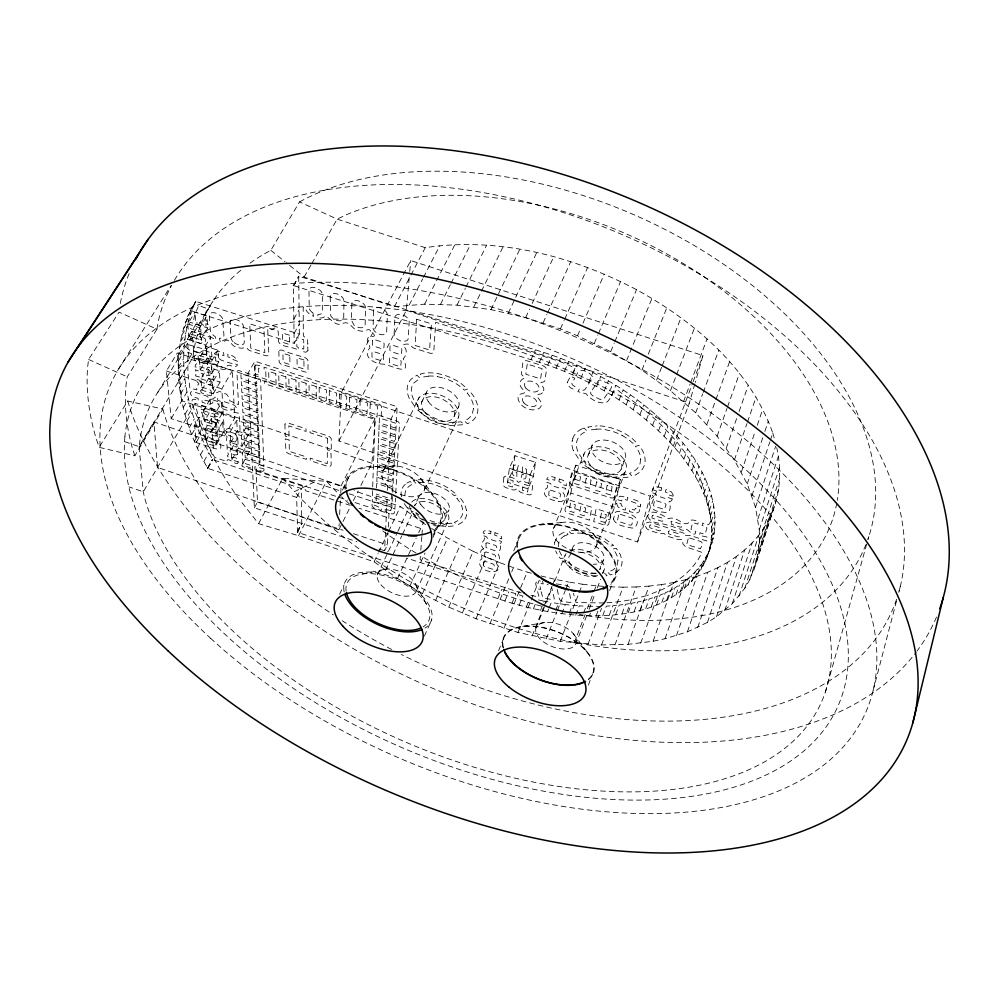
<?xml version="1.0" encoding="UTF-8"?>
<svg xmlns="http://www.w3.org/2000/svg" width="999" height="999" viewBox="0 0 999 999"><rect width="100%" height="100%" fill="white"/><g stroke="black" fill="none" stroke-linecap="round" stroke-linejoin="round"><path stroke-width="0.75" stroke-dasharray="5 3.75" d="M569.892 482.242L569.892 482.579A4.458 2.697 22.1 0 0 572.739 485.651L610.826 497.877A4.483 2.71 21.2 0 0 614.485 496.878L614.61 496.578M330.182 296.815L330.756 315.746A7.393 4.583 29.2 0 0 338.399 320.754A7.393 4.583 29.2 0 0 343.718 317.607L343.968 301.049A7.468 4.67 29.5 0 0 337.088 293.893A7.468 4.67 29.5 0 0 330.182 296.815M299.338 334.128L298.726 276.211L535.414 349.875C589.547 365.834 640.883 394.867 678.383 437.525C703.808 466.733 724.387 508.191 710.539 547.19C682.729 634.065 565.896 622.389 497.852 598.638L297.59 532.355L296.666 497.39L207.804 468.394C179.345 419.268 164.335 352.435 195.829 301.423L299.338 334.128L294.181 343.356L189.935 310.527M297.227 532.005L301.748 523.226L301.298 488.511L212.737 459.677C185.702 412.799 172.465 352.547 195.617 301.423M610.539 515.771L610.277 514.622A4.421 2.635 21.2 0 0 607.779 512.437L596.128 508.753L593.706 521.603L605.094 525.249A4.383 2.597 21.2 0 0 608.666 524.325L616.445 487.649A4.508 2.735 21.3 0 0 613.623 484.54L575.162 472.24A4.483 2.722 22.2 0 0 571.54 473.276L564.959 510.214A4.371 2.585 22.1 0 0 567.757 513.186L589.485 520.142L591.87 507.28L570.092 500.299A4.408 2.622 22.1 0 0 567.095 500.711L566.445 501.573M372.54 490.659L372.252 501.723L375.949 502.922L375.986 501.985L391.084 506.918L391.034 507.854L394.88 509.028L395.479 498.126M372.677 486.888L375.087 419.48L264.797 383.778L264.56 380.956L266.096 381.443L265.709 370.404L264.161 369.905L264.061 367.17L378.459 403.671A4.446 2.647 27 0 1 381.531 406.83L381.243 415.134L382.217 416.133M376.561 487.912L376.748 483.491L392.045 488.474L391.895 491.408M707.155 557.055C720.978 518.044 700.112 476.673 674.65 447.564C636.875 404.832 585.327 375.761 531.006 359.69L293.381 285.539L294.181 343.356M694.854 383.866L689.31 403.234L637.537 542.007L338.948 441.009L341.283 392.657L410.726 260.577L702.946 355.557L695.279 382.38M394.13 333.791L394.917 317.657A7.655 4.858 27.9 0 1 399.65 314.285A7.655 4.858 27.9 0 1 407.417 317.969L408.291 319.143A7.605 4.82 27.9 0 1 409.178 322.115L408.254 338.224A7.555 4.745 27.6 0 1 406.643 340.796L402.834 341.421A7.555 4.745 27.6 0 1 394.168 333.816M385.514 532.192L384.603 550.811L387.412 544.892L388.012 533.004M385.589 530.644L387.25 496.515M387.562 490.309L391.046 418.956L397.165 406.68L254.87 361.276L248.064 373.189L254.37 507.817L356.805 541.633M340.746 493.369L341.134 485.776L153.908 421.915L157.555 467.42L338.873 529.782L339.185 523.713M339.648 514.61L340.434 499.438M388.311 527.06L388.998 513.698L391.845 507.742L392.582 493.743M391.72 494.68L391.496 499.05L376.311 494.093M392.669 492.195L397.165 406.68M395.754 493.156L399.5 423.851A4.396 2.61 26.5 0 0 397.552 421.366L238.811 370.542A4.396 2.522 29.8 0 0 236.913 371.765L238.499 404.607L229.733 400.761L228.921 397.29L226.511 394.193L219.942 391.62A6.893 3.884 29.7 0 0 217.17 392.744L215.322 392.782L212.675 387.712A6.469 3.646 30.1 0 0 214.573 385.989L214.435 384.79L210.664 383.579L210.577 384.428A2.123 1.199 30.1 0 1 208.866 384.677M124.663 441.683L139.41 446.753L139.66 442.619A366.933 202.822 23.4 0 1 653.408 415.509A366.933 202.822 23.4 0 1 687.412 787.437A366.933 202.822 23.4 0 1 144.743 498.214L143.244 491.82L139.086 446.64L153.908 421.915M360.901 485.464L371.928 463.299L375.187 418.406L193.057 357.217L193.456 352.972A352.622 210.777 23.4 0 1 243.269 268.207M420.342 556.256L420.117 559.278L421.004 560.152L521.228 592.907M420.804 550.199L421.84 536.575M421.953 535.064L422.415 529.008L358.953 508.216M371.928 463.299L195.117 403.371L200.262 424.413A352.622 210.777 23.4 0 0 227.51 482.13L236.913 496.228L258.579 523.676L298.576 535.726L374.113 561.813L397.502 578.471L422.502 593.631L448.776 607.105L476.024 618.743L517.981 632.454L560.214 641.321L601.548 644.954L627.996 644.343L653.096 641.246L665.034 638.748L687.412 631.843L707.467 622.414L716.495 616.77L732.317 603.658L744.842 588.211L749.762 579.67L756.68 561.076L759.49 540.671L759.277 529.895L755.519 507.38L747.215 483.953L734.365 460.052L717.107 436.188L695.679 412.887L670.454 390.684L641.932 370.105L610.714 351.648L577.509 335.776L560.402 328.921L525.674 317.595L490.946 309.615L457.005 305.132L424.612 304.171L394.43 306.693L304.121 277.035L286.276 262.737M338.948 441.009L406.368 310.327L409.627 273.014M409.765 271.453L410.726 260.577M753.721 570.616L773.588 508.916C780.706 489.36 781.318 467.832 776.722 447.627M473.613 408.416L472.015 414.435A33.204 20.342 25.9 0 1 465.796 420.204L464.46 420.766L467.182 423.638L468.144 423.376A37.662 23.064 25.9 0 0 475.299 417.669L476.398 415.796A37.662 23.064 25.9 0 0 472.452 394.543L470.367 392.058L467.195 393.131L468.294 394.455A33.079 20.267 25.9 0 1 471.291 399.175A33.204 20.342 25.9 0 1 473.613 408.404M134.828 455.806L132.255 447.714A404.096 232.542 23.4 0 1 126.111 384.403L127.273 376.848L156.955 329.183L119.068 312.15L88.574 359.465L87.537 367.932A448.351 258.891 23.4 0 0 96.104 438.386L99.138 447.34L134.828 455.806L162.825 409.066L127.697 400.999L99.138 447.34M543.444 390.746C545.866 387.587 537.437 382.292 542.332 382.205A4.72 3.022 23.9 0 0 544.842 380.881L546.553 369.405A4.745 3.059 24 0 0 543.481 365.971L526.673 360.714A4.745 3.047 24.4 0 0 522.939 362.013L521.391 373.526A4.708 3.009 24.3 0 0 523.326 376.248L524.887 377.909L522.265 379.258A12.5 7.93 24 0 0 520.004 383.816C519.742 389.872 530.644 392.232 520.267 394.118A12.375 7.78 23.9 0 0 518.044 398.589C519.692 407.142 531.156 412.487 538.936 408.566A12.263 7.705 23.9 0 0 541.233 405.482C542.981 399.563 531.106 395.067 541.108 393.906A12.375 7.855 24 0 0 543.444 390.746M514.91 455.694L512.999 469.73L507.542 482.242L528.046 488.848L533.404 476.286L535.526 462.287L514.91 455.694L509.403 468.256L507.117 485.364L512.325 487.037L513.186 480.794L507.954 479.108M535.526 462.287L530.119 474.9L527.584 491.958L522.352 490.272L523.264 484.028L528.508 485.714M567.295 382.367L570.554 376.236L574.8 378.284L571.815 383.279L572.352 384.89L575.224 386.875L573.651 389.323L571.291 388.211A8.454 5.445 23 0 1 567.282 382.355M156.955 329.183L158.267 321.428A395.467 237.075 23.4 0 1 171.578 285.389M570.866 493.094L575.899 465.184L620.541 479.433L614.61 507.155L609.665 519.917L565.696 505.744L570.866 493.094L614.61 507.155M214.86 416.283L213.774 417.095L206.293 414.76A2.073 1.149 29.6 0 1 204.32 412.862L200.474 411.351C206.131 416.346 197.715 418.768 202.647 424.825C203.059 426.123 200.787 427.634 200.05 425.861C201.061 421.366 182.667 391.783 198.326 400.974L198.114 398.401L194.355 397.19A4.171 2.323 30.1 0 1 190.347 393.331A4.171 2.323 30.1 0 1 193.918 391.92L205.332 395.604A4.171 2.335 29.9 0 1 208.267 397.427L208.666 397.939C212.425 403.384 218.456 390.584 217.645 400.224L221.94 401.873A4.183 2.348 29.5 0 1 224.787 401.873L232.43 404.345M216.209 435.339L215.147 436.126L207.755 433.816A2.035 1.111 29.3 0 1 205.806 431.955L206.019 427.959L214.023 430.207A2.048 1.124 29.3 0 1 215.971 432.067L216.82 445.979A2.023 1.099 29.1 0 1 215.172 446.191L207.829 443.693A2.023 1.099 29.2 0 1 206.593 442.182L206.343 438.961A2.023 1.099 29.2 0 1 207.392 438.174L214.76 440.484A2.035 1.111 29.1 0 1 216.521 441.808L216.696 442.332M572.352 440.921L572.902 438.748M554.57 542.644L556.893 537.375A35.415 20.43 21.4 0 1 563.911 532.38M873.101 690.559L896.715 600.199M899.075 591.158L900.249 586.65M637.537 542.007L650.237 496.178L692.632 383.104M825.349 692.12L867.544 541.083M867.969 539.585L868.805 536.6M759.49 540.671L779.632 478.434M744.842 588.211L764.66 526.935L773.588 508.916M758.616 551.086L778.646 489.011M749.762 579.67L769.592 518.181M756.68 561.076L776.623 499.175M759.277 529.895L779.557 467.507M739.023 596.216L758.828 535.164L764.66 526.935M757.966 518.781L778.408 456.256M732.317 603.658L752.16 542.844L758.828 535.164M724.799 610.514L744.68 549.937L752.16 542.844M716.495 616.77L736.45 556.443L744.68 549.937M755.519 507.38L775.674 446.216M751.935 495.754L769.879 441.795M770.366 440.334L772.789 433.042C749.949 368.731 694.829 321.69 636.5 289.673C572.327 255.794 497.827 236.701 425.237 247.677L337.138 219.143L299.55 201.885L270.829 250.337A352.622 210.777 23.4 0 0 247.839 264.685M707.467 622.414L727.497 562.35L736.45 556.443M747.215 483.953L762.924 437.237M764.884 431.393L768.318 421.166M697.752 627.447L717.894 567.632L727.497 562.35M687.412 631.843L707.667 572.302L717.894 567.632M741.345 472.028L755.281 431.118M757.267 425.274L762.736 409.203M676.485 635.614L696.877 576.323L707.667 572.302M697.989 574.175C699.962 564.148 707.479 556.793 710.539 547.19M711.388 537.637L714.797 527.697M700.724 570.129L704.095 560.314M710.813 542.682L714.21 532.767M703.171 565.933L706.543 556.093M709.914 547.614L713.311 537.712M705.319 561.575L708.691 551.71M708.691 552.41L712.075 542.519M711.113 521.828L714.56 511.863M691.695 581.755L695.067 571.99L701.36 564.373M734.365 460.052L746.977 423.514M747.489 422.053L756.056 397.202M711.538 527.197L714.972 517.245M694.979 578.046L698.351 568.269M711.625 532.467L715.047 522.527M684.34 588.623L687.712 578.896L695.067 571.99M710.339 516.371L713.81 506.381M688.149 585.277L691.52 575.536M707.779 505.207L711.276 495.217M680.282 591.783L683.666 582.08L687.712 578.896M709.228 510.826L712.712 500.836M665.034 638.748L685.576 579.72L696.877 576.323M671.465 597.539L674.862 587.874L683.666 582.08M705.981 499.537L709.502 489.535M726.285 448.089L737.037 417.395M739.085 411.551L748.301 385.239M675.986 594.755L679.382 585.077M703.845 493.818L707.379 483.803M666.72 600.137L670.129 590.496L674.862 587.874M653.096 641.246L673.813 582.479L685.576 579.72M701.36 488.049L704.919 478.034M661.775 602.534L665.184 592.907L670.129 590.496M640.734 643.106L661.625 584.602L673.813 582.479M698.538 482.267L702.11 472.24M656.618 604.732L660.039 595.129L665.184 592.907M717.107 436.188L726.997 408.429M727.522 406.968L739.485 373.364M695.379 476.461L698.975 466.421M651.273 606.73L654.695 597.152L660.039 595.129M645.741 608.541L649.175 598.988L654.695 597.152M706.905 424.438L715.359 401.074M715.883 399.612L729.645 361.638M640.034 610.139L643.481 600.611L649.175 598.988M627.996 644.343L649.075 586.088L661.625 584.602M691.882 470.641L695.504 460.614M634.165 611.55L637.637 602.035L643.481 600.611M688.049 464.835L691.708 454.795M683.903 459.041L687.574 449.013M628.159 612.749L631.63 603.259L637.637 602.035M614.909 644.967L636.201 586.95L649.075 586.088M679.432 453.284L683.129 443.244M695.679 412.887L702.672 393.918M703.221 392.47L718.818 350.149M621.99 613.761L625.486 604.283L631.63 603.259M674.65 447.564L678.383 437.525M601.548 644.954L623.051 587.175L636.201 586.95M588.411 685.052L592.544 673.913M615.696 614.56L619.205 605.107L625.486 604.283M609.29 615.159L612.812 605.731L619.205 605.107M602.759 615.559L606.293 606.156L612.812 605.731M683.516 401.61L690.084 384.128M690.634 382.667L707.055 338.961M669.555 441.895L673.326 431.868M693.169 381.655L702.946 355.557M587.949 644.343L601.523 608.379M609.615 590.621L614.522 577.597M596.128 615.771L598.151 610.401M664.173 436.301L667.969 426.273M658.503 430.781L662.325 420.754M589.398 615.771L590.421 613.099M670.454 390.684L676.036 376.136M676.585 374.675L694.43 328.134M574.163 643.119L585.139 614.46M587.337 608.728L593.369 592.969M593.918 591.533L596.116 585.801L603.646 586.351M575.986 643.718A21.479 11.576 21.6 0 0 550.049 622.414A21.479 11.576 21.6 0 0 542.182 640.859A21.479 11.576 21.6 0 0 575.986 643.718L586.925 615.097M589.11 609.378L595.129 593.631M597.315 587.912L600.599 579.333M602.784 573.601L603.883 570.741M652.559 425.349L656.418 415.334M603.421 560.164L599.762 569.705A16.696 9.553 21.4 0 0 594.505 557.704A16.696 9.553 21.4 0 0 576.785 552.285M583.616 612.911L586.176 606.231L599.675 606.381M575.699 615.197L579.308 605.856L586.176 606.231M596.453 545.916A23.164 13.462 21.8 0 0 568.656 522.14A23.164 13.462 21.8 0 0 559.815 543.731A23.164 13.462 21.8 0 0 596.453 545.916L625.849 470.392A22.453 13.836 21.6 0 0 599.113 446.765A22.453 13.836 21.6 0 0 590.059 468.968A22.453 13.836 21.6 0 0 625.849 470.392M560.214 641.321L582.417 584.215L596.116 585.801M646.353 420.017L650.237 410.015M621.091 469.33A17.957 11.076 21.6 0 0 600.899 449.937A17.957 11.076 21.6 0 0 592.057 467.02A17.957 11.076 21.6 0 0 621.091 469.33L624.949 459.49A17.882 11.101 21.6 0 0 604.857 440.109A17.882 11.101 21.6 0 0 596.003 457.255A17.882 11.101 21.6 0 0 624.949 459.49M656.568 380.157L661.675 367.083M662.25 365.634L680.981 317.719M620.541 479.433L615.521 492.295L570.654 477.934L575.899 465.184M569.268 613.286L572.377 605.294L579.308 605.856M561.75 613.836L565.397 604.545L572.377 605.294M639.884 414.81L643.806 404.807M546.178 638.923L556.843 611.9M557.405 610.476L565.272 590.559M565.834 589.135L568.643 582.03L582.417 584.215M633.179 409.715L637.137 399.725M555.756 610.227L558.366 603.596L565.397 604.545M570.254 553.683L572.964 546.915M547.627 611.725L548.676 609.078M549.2 607.754L551.311 602.459L558.366 603.596M532.092 635.976L543.444 607.617M544.018 606.206L551.972 586.351M552.534 584.939L554.807 579.27L568.643 582.03M536.076 627.809L545.354 604.62M545.941 603.171L552.31 587.237M554.632 581.443L565.072 555.357M626.248 404.77L630.244 394.78M641.932 370.105L645.978 359.965M648.289 354.17L666.795 307.804M540.509 610.389L544.218 601.148L551.311 602.459M533.391 608.878L535.526 603.596M619.105 399.962L623.126 389.985M517.981 632.454L539.248 580.182M611.763 395.317L615.821 385.352M526.261 607.18L529.47 599.275M588.199 455.02L592.182 445.229M626.61 360.577L651.947 298.439M519.13 605.294L522.902 596.103L407.08 558.229M553.384 528.858L584.065 453.946M604.233 390.846L608.329 380.894M498.563 650.749L503.633 638.423M512.012 603.246L515.809 594.055M503.908 628.408L527.172 572.065L531.318 573.226M610.714 351.648L614.223 343.194M614.81 341.783L636.5 289.673M596.54 386.551L600.674 376.611M504.907 601.023L508.728 591.858M497.852 598.638L501.698 589.472M588.686 382.442L592.857 372.515M489.91 623.826L509.34 577.472M511.7 571.865L513.461 567.644L527.172 572.065M513.723 550.911L518.518 539.535M580.706 378.534L584.914 368.619M476.024 618.743L499.875 562.712L506.668 565.172M594.318 343.356L597.889 334.94M598.488 333.529L620.566 281.581M572.614 374.825L576.86 364.935M462.3 613.161L486.451 557.267L499.875 562.712M577.509 335.776L580.544 328.771M582.979 323.177L604.233 274.176M564.41 371.341L568.693 361.463M556.131 368.082L560.451 358.216M448.776 607.105L473.226 551.336L447.564 538.074L431.593 528.471M547.789 365.047L552.135 355.194M424.413 636.113L431.568 619.954M560.402 328.921L564.11 320.554M564.722 319.156L587.587 267.532M539.41 362.25L543.793 352.41M435.502 600.586L460.252 544.93M531.006 359.69L535.414 349.875M543.094 322.852L546.952 314.31M547.589 312.887L570.729 261.688M422.502 593.631L447.564 538.074M416.571 590.559L448.638 519.917M444.78 519.118L448.988 509.89M409.815 586.251L425.05 552.971M433.291 534.94L435.202 530.781M433.004 537.387L440.659 520.629M525.674 317.595L529.595 309.091M532.205 303.421L553.758 256.643M397.502 578.471L416.133 538.311M418.706 532.767L423.201 523.076L400.449 506.53L354.033 490.696M385.577 570.317L401.848 535.739M402.497 534.353L411.6 514.985M424.413 489.872L458.666 416.97M508.266 313.174L536.763 252.46M454.22 416.196L458.703 406.693M418.868 496.79L414.548 505.969A16.496 9.341 24.8 0 1 431.605 503.171A16.496 9.341 24.8 0 1 445.154 517.432A16.496 9.341 24.8 0 1 430.369 522.639M377.272 574.9L397.165 532.817M397.827 531.418L410.427 504.757M374.113 561.813L378.059 553.521M378.721 552.135L387.937 532.792M388.599 531.406L400.449 506.53M490.946 309.615L519.855 249.138M339.573 594.28L344.068 585.002M473.826 306.93L503.121 246.703M421.715 402.048L426.323 392.607M383.541 470.005L419.093 397.59M457.005 305.132L465.284 288.386M465.971 286.988L486.65 245.142M338.873 529.782L342.32 522.864M343.007 521.478L349.887 507.629M353.334 500.699L358.154 491.008M440.571 304.208L450.337 284.765M451.024 283.366L470.554 244.468M341.134 485.776L375.187 418.406M342.457 490.097L349.4 476.336M424.612 304.171L454.895 244.68M297.34 532.205L301.748 523.226M297.59 532.355L301.848 523.426M298.576 535.726L326.473 481.293L346.778 488.211M409.203 305.007L422.714 278.821M423.414 277.447L439.772 245.754M394.43 306.693L410.202 276.498M410.914 275.125L425.237 247.677M296.666 497.39L301.298 488.511M258.579 523.676L282.68 478.321L326.473 481.293L334.215 489.448A304.995 190.322 23.4 0 0 340.547 495.691M254.37 507.817L257.467 502.047L256.056 470.179L259.203 464.398L254.87 361.276M242.869 463.436L249.275 451.823L248.776 441.508L237.712 437.899L231.206 449.525L231.83 459.827L242.869 463.436L242.32 453.146L248.776 441.508M241.958 446.216L248.439 434.54L247.927 423.976L236.726 420.342L230.132 432.018L230.781 442.569L241.958 446.216L241.396 435.676L247.927 423.976M231.83 459.827L238.286 448.239L237.712 437.899M294.031 333.529L299.213 324.275M230.781 442.569L237.312 430.931L236.726 420.342M207.455 468.131L212.375 459.415M207.605 468.281L212.537 459.565M207.804 468.394L212.737 459.677M293.793 319.106L299.026 309.84M216.558 423.114L217.782 440.459L213.411 448.151L212.138 430.844L216.558 423.114L199.126 417.445L194.655 425.149L196.129 442.507L215.722 448.813C227.485 450.661 214.723 438.923 220.005 436.825C217.982 431.019 220.642 424.5 216.783 419.88A6.319 3.509 29.5 0 0 218.656 418.256L218.519 417.107L214.835 415.909M223.389 432.355L216.82 443.943L205.732 440.334L204.907 429.82L211.576 418.231L222.69 421.84L223.389 432.355L212.35 428.771L211.576 418.231M224.538 436.026L234.74 417.994L232.38 370.604L177.335 352.972L166.396 370.991L171.191 418.656L224.538 436.026L221.828 388.836L232.38 370.604M222.69 421.84L216.071 433.454L204.907 429.82M203.846 461.463L208.803 452.747M222.14 413.461L215.484 425.112L204.258 421.466L203.409 410.676L210.177 399.038L221.441 402.672L222.14 413.461L210.964 409.852L204.258 421.466M200.462 454.782L205.457 446.053M304.121 277.035L311.026 264.922M311.8 263.574L337.138 219.143L347.015 214.473A304.995 190.322 23.4 0 1 676.073 259.191A304.995 190.322 23.4 0 1 837.274 500.287M197.303 448.064L202.322 439.323M293.256 285.726L298.726 276.211M293.681 285.539L299.026 276.224M205.732 440.334L212.35 428.771M196.129 442.507L200.549 434.84L199.126 417.445M215.359 423.451A2.06 1.136 29.4 0 0 213.399 421.566L205.357 419.318L205.132 423.364A2.048 1.124 29.5 0 0 207.093 425.237L215.497 427.197L214.723 414.348L221.441 402.672M194.368 441.333L199.413 432.592M213.262 393.793L220.08 382.055L219.343 370.791L207.842 367.108L200.924 378.846L201.798 390.097L213.262 393.793L212.475 382.555L219.343 370.791M191.658 434.59L196.741 425.836M189.186 427.834L194.293 419.068M186.95 421.079L192.095 412.3M201.798 390.097L208.666 378.396L207.842 367.108M211.838 373.589L218.756 361.8L217.994 350.237L206.343 346.516L199.313 358.304L200.225 369.855L211.838 373.589L211.014 362.05L217.994 350.237M195.117 403.371L143.244 491.82L128.971 486.875M184.965 414.323L190.135 405.532M207.28 364.56L211.913 356.718L210.564 337.287L192.108 331.418L187.35 339.273L189.011 358.703L207.28 364.56L205.856 345.167L210.564 337.287M183.229 407.567L188.424 398.763M171.191 418.656L186.975 392.008M200.225 369.855L207.193 358.104L206.343 346.516M180.532 394.093L185.777 385.264M179.57 387.387L184.852 378.546M178.446 374.051L183.779 365.184M189.011 358.703L193.706 350.899L192.108 331.418M200.612 339.785L207.717 327.947L206.855 315.884L194.992 312.125L187.762 323.963L188.774 336.014L200.612 339.785L199.688 327.759L206.855 315.884M178.871 380.694L184.178 371.853M139.41 446.753L193.057 357.217M178.309 367.432L183.654 358.554M157.755 392.395L213.024 301.086M178.434 360.851L183.816 351.96M179.558 347.852L184.977 338.936M188.774 336.014L195.941 324.2L194.992 312.125M178.846 354.333L184.253 345.417M181.818 335.102L187.288 326.149M180.544 341.446L185.976 332.505M187.45 316.533L192.969 307.53M185.277 322.64L190.772 313.661M183.404 328.833L188.886 319.867M190.297 310.439L195.829 301.423M118.831 368.606L170.954 285.714M413.736 383.117L420.005 378.209L417.008 375.199L411.675 378.671A37.75 23.127 25.9 0 0 409.128 398.089L415.159 407.043L418.156 406.019L417.12 404.82A33.204 20.342 25.9 0 1 413.636 383.054M672.901 583.728L684.715 575.012L691.745 568.019L697.702 560.327L702.122 552.397L685.389 546.64L682.866 543.843L682.729 539.722L677.647 539.46L667.832 536.276L663.686 533.341L659.278 533.516L649.475 530.382L646.902 528.846L645.329 526.048L646.478 522.839L649.712 521.977L669.542 528.421A1.299 0.774 19.7 0 0 670.566 529.258L679.033 531.98A1.299 0.774 19.5 0 0 680.307 531.88L684.365 533.441L683.678 534.54L684.502 535.651L690.421 535.427L706.643 541.033L707.13 537.075L699.487 535.389L700.062 532.779L703.146 533.766A2.185 1.311 18.9 0 0 705.294 533.603L706.905 527.947A2.198 1.324 18.9 0 0 705.194 526.535L702.085 525.536L702.796 523.026C719.667 534.003 703.671 490.959 703.433 486.95C693.456 459.915 674.712 436.988 653.558 417.807C643.144 408.491 632.017 400 620.342 392.345C613.149 384.49 611.8 399.375 606.48 402.36C599.1 404.433 590.746 399.588 586.213 393.831L577.884 391.62L579.383 388.998L581.655 390.022A3.696 2.373 22.8 0 0 585.164 389.273L592.707 377.422C590.496 371.616 578.284 366.296 576.448 375.699L572.415 373.626L575.137 367.944L559.265 361.263L435.664 322.29L433.766 351.998A4.67 2.935 26.8 0 1 430.269 353.284L413.973 348.164A4.67 2.922 27.2 0 1 411.176 345.729C410.626 342.844 399.75 344.018 403.883 346.603C408.229 349.862 405.819 356.668 403.159 358.691C412.912 378.484 390.821 364.485 382.517 364.061C375.349 364.223 362.475 357.118 369.168 348.776C372.427 347.04 363.499 339.885 369.568 336.588C375.624 336.863 376.074 335.427 371.029 331.868C369.293 326.76 365.384 331.968 361.925 331.156A12.075 7.505 28.7 0 1 354.32 328.758C348.863 323.851 347.852 320.829 340.597 324.2C333.853 325.549 329.857 316.733 325.174 316.346A11.863 7.318 29.7 0 1 319.48 318.044L317.982 317.869L317.832 314.623L320.891 314.048A7.18 4.433 29.7 0 0 322.327 311.513L322.365 294.742A7.293 4.533 30 0 0 319.792 290.047L314.111 287.362A7.293 4.533 30 0 0 308.953 290.559L309.265 308.541A7.18 4.433 29.7 0 0 312.912 312.899M672.302 584.128L662.886 589.248L647.252 595.454M406.855 483.079L410.139 481.443L412.937 484.128L411.663 484.652A30.944 17.67 24.8 0 0 407.142 488.224A30.832 17.607 24.8 0 0 405.644 498.926M564.672 535.926L568.056 534.465L565.496 531.793L563.848 532.342M282.68 478.321L294.418 491.633L317.232 480.631M270.766 329.82L275.05 327.984M582.517 428.746L584.203 428.072L587.05 431.056L583.366 432.842A33.579 20.854 21.6 0 0 576.423 445.616A33.442 20.767 21.6 0 0 581.093 457.043L582.055 458.229L578.771 459.19L573.364 450.349M417.919 410.102L421.203 409.215A33.204 20.342 25.9 0 0 440.734 420.504M581.368 462.225L584.939 461.401A33.604 20.867 21.6 0 0 592.419 467.182A33.579 20.854 21.6 0 0 604.42 472.727A33.354 20.717 21.6 0 0 614.048 474.775L625.948 474.363L628.608 477.135L618.381 478.071M606.193 575.874L607.03 575.611L604.532 573.139M646.228 595.766L630.044 599.875A194.018 115.996 23.3 0 1 611.513 602.472L606.293 602.859M411.326 508.216L408.554 509.028L407.142 507.592M362.175 574.025L384.965 569.268M522.777 626.336L544.917 622.464M428.521 376.161L423.164 377.048L420.329 374.113L423.014 373.351A37.662 23.064 25.9 0 1 444.405 375.287A37.75 23.127 25.9 0 1 460.539 383.067L467.544 389.036L464.41 390.122L459.215 385.776A33.204 20.342 25.9 0 0 444.13 378.171M596.291 429.183L590.521 429.97L587.837 427.06L597.127 425.911M539.185 524.5L563.061 522.377M604.083 602.984L576.048 602.522L573.414 593.281M374.937 466.496L395.279 465.946M556.356 583.928L565.983 585.264L571.141 588.049M609.677 586.8L623.051 587.175M582.392 533.391L579.432 533.129A31.081 17.932 21.4 0 0 571.253 533.616L568.743 531.018L574.313 530.269L583.591 530.881A35.577 20.517 21.4 0 1 592.195 532.966L604.457 538.498L613.636 545.454L610.289 546.191A31.269 18.032 21.4 0 0 591.645 535.402M558.766 501.56C562.787 502.747 565.646 498.826 564.61 494.955C561.038 491.321 564.373 491.421 565.809 488.374L561.738 487.462A2.16 1.299 22.4 0 1 559.477 488.099L552.147 485.739L550.387 483.429L546.228 482.192C547.44 486.176 549.113 487.037 545.054 489.423C541.196 497.664 553.246 500.474 558.491 501.535M253.933 375.062L254.87 373.901L258.866 375.075L259.028 379.183L260.564 379.67L263.898 466.246L260.14 465.097L260.102 464.148L245.292 459.303L245.517 463.698L251.024 465.497L251.136 467.882C249.925 468.881 239.223 461.588 242.395 466.545L301.548 485.789L303.958 487.387L305.831 490.809L350.1 505.319M210.265 447.04L209.39 447.44L214.648 457.405L227.11 461.588C226.224 454.333 241.246 471.241 237.337 459.053C234.053 455.244 229.208 459.54 227.198 455.844C229.57 454.358 227.797 453.171 226.86 451.261C228.022 446.278 225.474 440.896 227.073 436.713C220.779 428.671 244.405 446.441 234.728 432.867L234.802 430.344L239.048 433.042L240.16 432.842L239.573 418.718L238.961 413.274L231.156 411.688L230.856 408.991L232.73 409.59A4.171 2.348 29.4 0 0 235.589 409.615A4.196 2.36 29.4 0 0 236.388 408.554A4.171 2.348 29.4 0 0 232.43 404.358M547.077 584.54L548.176 584.727M205.844 408.816C203.496 408.878 203.284 410.826 200.262 408.603L200.237 407.505A6.319 3.509 29.7 0 1 202.098 405.856L206.98 406.605L207.317 409.29M437.587 376.648L444.18 378.234M538.536 599.937L544.218 601.148M530.931 595.429L539.023 596.94L537.524 591.358L541.296 591.908L542.32 596.053A3.184 1.761 22 0 0 544.842 598.264L551.76 599.525A3.184 1.761 21.9 0 0 554.283 598.651L551.673 587.212M540.971 575.936L554.807 579.27M210.976 407.992L216.046 410.339L218.481 414.435L214.623 412.924A2.073 1.149 29.6 0 0 212.637 411.014M195.941 324.2L207.717 327.947M187.762 323.963L199.688 327.759M187.35 339.273L205.856 345.167M201.748 348.514L187.862 344.53A4.333 2.473 30.9 0 0 186.376 346.74L186.751 347.602A4.333 2.473 30.9 0 0 190.447 350.362L202.173 354.108A4.321 2.485 30.7 0 0 205.082 354.083L209.578 355.144C209.103 360.352 219.193 363.836 214.648 356.855L219.33 358.666A4.321 2.498 30.3 0 0 222.352 360.564L230.207 363.087A4.333 2.498 30.2 0 0 233.154 363.062L237.575 364.747C235.352 370.03 226.049 361.376 227.16 367.545C225.2 371.191 219.842 368.981 217.407 366.995C213.549 358.866 208.953 369.33 213.736 372.764L209.802 371.603L209.59 370.641A2.135 1.211 30.3 0 0 207.73 369.23L200.749 366.983A2.135 1.211 30.4 0 0 198.926 367.732L195.155 366.908L195.342 364.897L197.24 363.299L194.53 359.69L193.856 354.533L187.837 352.347L187.899 372.902L189.922 388.099L196.803 389.847L196.653 385.964L198.876 384.028L198.576 383.241A6.494 3.659 30.2 0 1 196.191 380.132L196.004 378.958L199.925 380.494A2.11 1.186 30.2 0 0 201.948 382.455M193.706 350.899L211.913 356.718M207.193 358.104L218.756 361.8M199.313 358.304L211.014 362.05M509.403 468.256L530.119 474.9M512.999 469.73L533.404 476.286M208.666 378.396L220.08 382.055M200.924 378.846L212.475 382.555M166.396 370.991L221.828 388.836M234.74 417.994L181.756 400.824L177.335 352.972M591.708 535.489L591.508 535.414A31.106 17.945 21.4 0 0 582.342 533.454M203.409 410.676L214.723 414.348M237.312 430.931L248.439 434.54M230.132 432.018L241.396 435.676M194.655 425.149L212.138 430.844M200.549 434.84L217.782 440.459M238.286 448.239L249.275 451.823M231.206 449.525L242.32 453.146M406.368 310.327L689.31 403.234M259.203 464.398L340.259 490.884M349.113 493.768L391.845 507.742M256.056 470.179L347.64 500.162M355.02 502.572L388.998 513.698M257.467 502.047L343.107 530.282M353.446 533.691L387.412 544.892M378.983 548.963L387.862 551.885M341.283 392.657L650.237 496.178M508.029 565.671L513.461 567.644M88.574 359.465L127.273 376.848M473.226 551.336L486.451 557.267M598.314 473.376L589.098 468.431M312.887 312.899L313.586 316.408L310.302 314.61A11.838 7.293 29.7 0 1 306.293 310.477L304.795 307.455L303.209 307.093L303.334 335.926L307.342 339.398L307.892 344.131L303.733 342.919L303.708 339.735L296.74 337.525L296.878 346.853L298.264 347.29L298.314 350.125C293.082 347.04 287.625 347.502 281.83 344.955A4.558 2.722 29.7 0 1 278.596 341.683L278.159 330.944L267.657 327.647L268.856 354.52A4.495 2.647 29.8 0 1 265.796 355.744L250.037 350.736A4.495 2.635 30.1 0 1 247.252 348.414L245.816 347.577L241.708 348.239A11.701 6.856 30.4 0 1 236.176 346.828C231.318 346.703 229.42 337.138 224.75 341.084A12.013 7.005 30.8 0 1 220.017 341.321L219.468 338.236L220.604 338.274A7.468 4.358 30.8 0 0 223.938 335.102L222.565 318.556A7.555 4.446 31.1 0 0 214.735 312.812A7.555 4.446 31.1 0 0 209.328 315.946L209.74 321.915L205.819 320.679L205.22 314.323L206.293 311.188L208.741 309.103L198.676 305.519L194.555 315.522L193.044 323.164L190.722 322.54A2.198 1.274 31.3 0 0 189.61 323.489L189.922 327.247A2.185 1.261 31.3 0 0 191.246 328.958L199.163 331.581A2.198 1.274 31.1 0 0 200.924 331.281L200.562 326.423A2.198 1.274 31.2 0 0 198.651 324.95L197.09 324.45L196.865 321.616L199.613 322.44A6.706 3.896 31.2 0 1 204.096 326.236L206.006 327.098L205.894 323.688L209.952 324.875L210.364 330.794A7.492 4.371 30.8 0 0 211.526 333.641L215.434 336.938L215.622 339.847L211.214 337.262A11.988 6.993 30.8 0 1 207.542 333.129C205.282 328.122 200.474 337.425 205.482 339.098C205.332 345.617 203.921 347.64 209.465 352.235L204.77 350.424A4.321 2.485 30.7 0 0 201.748 348.514M423.201 523.076L425.599 524.625M270.829 250.337L285.09 261.775M413.436 513.736L411.138 511.763L414.185 511.076M415.871 483.216L413.224 480.594L415.709 480.007A35.027 19.992 24.8 0 1 430.307 480.819A35.152 20.067 24.8 0 1 435.552 482.242L438.723 483.379A35.002 19.98 24.8 0 1 447.727 487.749L457.08 494.692L454.183 495.666L451.773 493.581A30.957 17.67 24.8 0 0 444.043 488.511L435.152 484.752A30.832 17.607 24.8 0 0 426.348 482.817L423.539 482.604A30.832 17.607 24.8 0 0 415.846 483.179M566.445 560.789L563.149 561.413L565.372 563.374A35.34 20.38 21.4 0 0 575.986 570.192A35.415 20.43 21.4 0 0 597.614 576.161M593.731 534.515L609.477 552.335M573.326 633.791L587.175 651.997M420.542 478.234L433.091 494.767M232.917 359.415L237.575 361.313L237.263 360.414A8.741 5.045 30.2 0 0 231.231 355.207L227.784 354.133L227.947 356.88L229.882 357.505A4.333 2.498 30.2 0 1 232.917 359.39M415.447 583.978L427.11 605.332M127.697 400.999L130.482 409.94A438.723 263.873 23.4 0 0 502.422 713.823A438.723 263.873 23.4 0 0 916.145 652.172M542.494 581.356L543.256 583.903L542.157 583.728A3.209 1.786 22.1 0 0 539.635 584.627L540.671 589.398L536.875 588.736L535.701 583.903A7.318 4.083 22.1 0 1 540.422 581.043M162.825 409.066L165.185 417.145A395.467 237.075 23.4 0 0 333.304 614.872M772.789 433.042L774.475 438.898M557.18 589.435L559.428 598.925A3.197 1.773 21.6 0 0 561.938 601.148L568.906 602.409A3.184 1.773 21.5 0 0 571.153 602.01L568.968 590.084M466.67 510.664L464.523 504.158L461.688 499.725L459.715 497.502L456.793 498.364L457.804 499.525A30.782 17.57 24.8 0 1 462.837 511.788C462.849 516.745 458.978 520.866 454.42 522.277L456.955 524.837L457.854 524.637A35.002 19.98 24.8 0 0 466.67 510.664M210.177 399.038L211.164 410.539M572.352 549.35A16.633 9.59 21.4 0 1 586.713 543.106A16.633 9.59 21.4 0 1 603.758 555.269A16.633 9.59 21.4 0 1 593.219 564.26M426.373 521.241A16.496 9.341 24.8 0 1 414.96 511.238M595.429 573.014A16.696 9.553 21.4 0 1 574.512 568.294A16.696 9.553 21.4 0 1 570.829 554.408M417.944 410.127A37.662 23.064 25.9 0 0 431.905 419.792L435.064 421.253A37.662 23.064 25.9 0 0 451.323 425.562L464.011 424.65L461.201 421.865L450.037 422.452A32.967 20.192 25.9 0 1 440.784 420.492M428.446 376.086A33.204 20.342 25.9 0 1 437.525 376.573M596.241 429.133A33.579 20.854 21.6 0 1 605.806 429.745L612.649 431.456A33.604 20.867 21.6 0 1 622.177 435.414M622.09 435.427A33.579 20.854 21.6 0 1 632.617 443.156L636.251 442.37L632.155 438.511A38.224 23.739 21.6 0 0 597.015 425.774M618.319 478.084A38.224 23.739 21.6 0 1 598.189 473.364M588.948 468.406A38.224 23.739 21.6 0 1 581.218 462.2M573.176 450.262A38.224 23.739 21.6 0 1 572.165 440.834M572.714 438.648A38.224 23.739 21.6 0 1 582.367 428.608M431.106 523.451A35.027 19.992 24.8 0 0 453.246 525.924L454.021 525.636L451.398 523.139A30.832 17.607 24.8 0 1 429.558 520.379M430.082 523.089A35.027 19.992 24.8 0 1 427.11 521.915M423.201 520.067A35.027 19.992 24.8 0 1 413.411 513.723M418.781 514.672A30.869 17.632 24.8 0 1 416.396 512.924M407.18 507.592A35.002 19.98 24.8 0 1 404.108 503.271M401.473 496.803A35.002 19.98 24.8 0 1 406.893 483.104M596.378 573.488A31.269 18.032 21.4 0 1 566.333 560.776M558.316 546.815A31.269 18.032 21.4 0 1 564.535 535.851M559.353 550.824A31.106 17.945 21.4 0 0 562.837 556.893L563.748 557.954L560.714 558.703L559.378 557.28A35.415 20.43 21.4 0 1 555.681 550.874M554.457 544.63A35.415 20.43 21.4 0 1 554.645 542.669M896.59 599.238A395.467 237.075 23.4 0 1 401.336 654.457M391.658 649.487A395.467 237.075 23.4 0 1 342.257 620.754M174.413 280.319A395.467 237.075 23.4 0 1 622.664 234.765A395.467 237.075 23.4 0 1 898.763 592.307M836.775 503.134A304.995 190.322 23.4 0 1 579.37 614.447M541.371 606.118A304.995 190.322 23.4 0 1 421.041 556.006M416.071 553.059A304.995 190.322 23.4 0 1 382.48 530.756M349.313 503.846A304.995 190.322 23.4 0 1 341.633 496.715M865.883 544.655A345.204 214.385 23.4 0 1 619.83 648.963A345.204 214.385 23.4 0 1 294.418 491.633M299.55 201.885A345.204 214.385 23.4 0 1 695.004 245.979A345.204 214.385 23.4 0 1 867.881 539.31M936.513 617.02A438.723 263.873 23.4 0 1 917.02 651.011M120.292 303.459A438.723 263.873 23.4 0 1 129.408 272.864M345.117 489.572A52.173 29.408 25.6 0 1 405.744 474.45A52.173 29.408 25.6 0 1 433.878 531.268M516.77 547.14A52.61 30.082 21.8 0 1 577.709 529.907A52.61 30.082 21.8 0 1 610.664 584.39M346.104 591.083A44.918 23.526 24.7 0 1 398.077 580.794A44.918 23.526 24.7 0 1 423.126 626.835M502.972 647.489A48.302 25.562 21.6 0 1 557.942 631.992A48.302 25.562 21.6 0 1 586.663 680.906M569.855 550.799A20.867 11.951 21.4 0 1 596.103 555.669A20.867 11.951 21.4 0 1 602.01 573.326M597.727 575.636A20.867 11.951 21.4 0 1 572.951 570.242A20.867 11.951 21.4 0 1 566.121 553.533M411.825 502.047A20.617 11.688 24.8 0 1 434.178 501.498A20.617 11.688 24.8 0 1 448.863 518.781A20.617 11.688 24.8 0 1 431.506 525.199M424.051 522.564A20.617 11.688 24.8 0 1 410.339 507.979M346.016 488.461A51.024 28.759 25.6 0 1 406.468 475.536A51.024 28.759 25.6 0 1 433.004 530.619M517.669 547.352A51.648 29.533 21.8 0 1 577.497 530.432A51.648 29.533 21.8 0 1 609.852 583.916M344.193 591.932A47.29 24.763 24.7 0 1 397.515 579.133A47.29 24.763 24.7 0 1 424.962 628.109M503.496 648.051A47.877 25.337 21.6 0 1 555.531 631.318A47.877 25.337 21.6 0 1 588.336 679.258M319.18 387.487L319.18 398.451L326.311 400.736L326.373 389.785L319.18 387.487M613.411 519.005C615.784 525.998 625.536 526.286 631.693 528.046A6.556 3.896 20.6 0 0 635.127 527.185C643.493 516.57 625.811 511.85 618.806 511.426A6.568 3.921 20.9 0 0 615.384 512.325L613.411 519.005M327.335 452.41L327.272 463.698L310.202 458.154L310.239 460.676L327.647 466.358L330.057 466.383L331.131 465.184L331.094 453.633L327.335 452.41M327.41 438.311L327.347 449.837L331.256 450.999L331.281 438.961A4.296 2.46 27.5 0 0 328.221 435.976L310.027 430.157L310.052 432.704L327.41 438.311M483.566 548.888C476.473 551.036 485.539 558.853 479.995 560.177C476.573 568.943 491.645 574.3 497.49 570.404C500.337 567.457 496.141 564.248 496.391 562.462C499.525 562.2 499.887 558.141 498.988 555.756C496.178 553.196 503.933 548.126 498.913 543.831A6.231 3.534 23.3 0 0 501.273 542.42L501.348 541.371L497.577 540.134L497.327 540.871A2.035 1.149 23.3 0 1 495.454 541.021L488.548 538.761A2.035 1.161 23.5 0 1 486.775 536.962L482.917 535.439C488.336 541.346 477.01 541.895 483.566 548.888M329.333 390.734L329.258 401.685L336.401 403.971L336.538 393.032L329.333 390.734M672.152 498.901L671.927 500.074A6.756 4.121 19.9 0 1 669.068 501.685C670.204 503.908 671.952 512.15 665.958 512.35A5.744 3.472 20 0 1 662.612 512.025C652.896 512.662 643.568 502.222 653.621 496.828A6.781 4.133 20.1 0 1 651.798 493.718L651.96 492.557L656.156 494.193A2.21 1.349 20.1 0 0 657.167 495.816L665.509 498.601L667.082 498.688L668.031 497.577L672.152 498.901M339.498 393.981L339.348 404.907L346.516 407.205L346.715 396.278L339.498 393.981M349.675 397.227L349.463 408.154L356.631 410.452L356.905 399.538L349.675 397.227M351.81 303.821L351.473 320.292L354.008 324.987A7.38 4.595 28.7 0 0 361.201 327.784A7.38 4.595 28.7 0 0 365.147 324.575L365.472 306.893A7.468 4.695 29 0 0 358.791 300.924L355.794 300.499A7.468 4.695 29 0 0 351.81 303.821M616.67 503.608L617.557 506.218A6.618 3.984 20.9 0 0 620.903 508.778L625.199 510.114L625.749 507.604L621.316 505.781L621.153 503.608L616.932 502.36L616.67 503.608M360.164 400.611L359.865 411.513L367.045 413.811L367.395 402.922L360.164 400.611M370.217 403.821L369.842 414.71L377.035 417.008L377.46 406.131L370.217 403.821M371.978 352.472L371.99 356.893A2.235 1.374 27.8 0 0 373.876 358.391L381.356 360.764A2.235 1.374 27.7 0 0 383.304 360.464L383.653 356.156A2.248 1.386 27.7 0 0 382.417 354.395L373.314 351.523A2.248 1.386 27.9 0 0 371.978 352.472M372.402 340.347L372.402 344.83A2.248 1.386 28 0 0 374.3 346.353L381.843 348.726A2.248 1.386 27.8 0 0 383.816 348.426L384.153 344.056A2.26 1.411 27.9 0 0 382.917 342.27L373.738 339.373A2.26 1.399 28.1 0 0 372.402 340.347M373.501 310.851L373.089 328.484A7.418 4.633 28.2 0 0 375.424 331.955L378.134 333.741A7.393 4.62 28.2 0 0 386.663 331.581L387.375 315.11A7.468 4.708 28.4 0 0 377.547 307.542L376.223 307.742A7.468 4.708 28.4 0 0 373.501 310.839M372.028 504.195L372.04 505.619A4.158 2.323 25.8 0 0 374.95 508.429L381.318 510.452L381.418 508.129L372.028 504.195M376.236 495.966L376.049 500.299L391.171 505.244L391.396 500.911L376.236 495.966M376.998 477.21L376.823 481.668L392.145 486.65L392.37 482.205L376.998 477.21M377.26 470.866L377.073 475.362L392.47 480.369L392.707 475.874L377.26 470.866M377.522 464.473L377.335 469.006L392.794 474.026L393.032 469.493L377.522 464.473M377.784 458.017L377.597 462.599L393.131 467.619L393.369 463.049L377.784 458.017M378.059 451.498L377.859 456.118L393.469 461.163L393.706 456.555L378.059 451.498M378.321 444.93L378.134 449.587L393.806 454.657L394.043 450L378.321 444.93M378.596 438.299L378.396 443.007L394.143 448.076L394.393 443.381L378.596 438.299M378.871 431.605L378.671 436.351L394.493 441.446L394.742 436.7L378.871 431.605M379.145 424.85L378.946 429.645L394.842 434.74L395.092 429.957L379.145 424.85M379.42 418.019L379.233 422.864L395.192 427.984L395.442 423.151L379.42 418.019M640.746 505.044L640.434 506.893L636.201 505.631L636.438 504.557A2.173 1.311 20.6 0 0 635.439 502.959L631.593 501.61L632.155 499.075L636.488 500.424A6.656 4.008 20.6 0 1 640.746 505.044M385.239 509.378L385.139 511.763C386.95 512.225 394.992 516.545 394.605 511.488L385.239 509.378M389.498 358.004L389.323 361.8A2.235 1.374 27.4 0 0 391.333 363.911L398.826 366.283A2.235 1.374 27.2 0 0 400.799 365.996L401.198 361.7A2.248 1.386 27.3 0 0 399.975 359.94L391.645 357.192L389.498 358.004M390.047 345.904L389.872 349.762A2.26 1.399 27.6 0 0 391.908 351.898L399.463 354.283A2.248 1.399 27.4 0 0 401.448 353.983L401.848 349.613A2.26 1.411 27.5 0 0 400.611 347.827L392.22 345.08L390.047 345.904M124.925 436.326C123.102 455.906 125.537 475.649 130.819 494.542A383.653 212.3 23.4 0 0 699.7 795.092A383.653 212.3 23.4 0 0 660.164 404.82A383.653 212.3 23.4 0 0 124.925 436.326M617.956 560.339L617.469 564.035A31.269 18.032 21.4 0 1 612.974 569.929L607.829 572.34L610.401 574.924L611.201 574.7A35.415 20.43 21.4 0 0 622.052 561.188L620.491 554.807L616.246 548.239L612.936 549.025L615.284 552.247A31.269 18.032 21.4 0 1 617.744 558.354L617.956 560.339M640.684 459.228L640.097 463.486A33.579 20.854 21.6 0 1 630.981 472.814L629.52 473.351L632.08 476.186L633.141 475.949A38.224 23.739 21.6 0 0 637.737 473.588A38.049 23.639 21.6 0 0 640.871 447.839L638.91 445.354L635.426 446.366L636.438 447.664A33.579 20.854 21.6 0 1 639.959 454.67L640.684 459.228M195.754 374.95L195.779 376.086L199.65 376.985A2.123 1.199 30.3 0 1 201.473 376.248L202.984 376.735L202.747 373.751L201.236 373.264A2.123 1.199 30.4 0 1 199.201 371.278L195.255 369.73L196.815 373.289L195.754 374.95M416.72 319.255L415.097 345.454L429.545 350L431.431 323.838L416.72 319.255M673.189 495.017L673.014 496.178L668.693 494.905L668.756 493.981A2.223 1.361 19.9 0 0 667.007 492.532L665.359 492.007L666.008 489.41L671.44 491.933L673.189 495.017M490.909 531.356L490.746 533.816C487.612 531.955 486.338 535.814 483.229 532.929L483.416 531.93A6.231 3.546 23.5 0 1 486.963 530.419L490.909 531.356M526.123 475.449L525.874 477.859A4.421 2.647 23.3 0 1 523.601 478.983L520.954 478.446L522.152 474.163L526.123 475.449M213.973 376.286L212.849 378.471L214.373 382.005L210.464 380.844L210.252 379.895A2.123 1.199 30.1 0 0 208.416 378.484L206.905 377.997L206.681 375.012L208.192 375.499A2.135 1.211 30.2 0 0 209.915 375.237L210.002 374.375L213.973 376.286M518.306 465.422L517.245 469.817L513.136 468.469L513.498 466.108A4.446 2.66 23.5 0 1 515.759 464.947L518.306 465.422M225.562 430.319C225.924 433.004 229.308 432.117 230.919 431.63L230.744 429.058L229.695 428.758A6.144 3.397 29 0 0 226.536 429.083L225.562 430.319M254.583 366.283L254.757 370.954L258.753 372.265L258.591 368.132L260.14 368.619L259.877 365.746L256.481 364.997L254.583 366.283M647.639 516.246C650.836 524.862 663.648 522.302 670.079 526.336A1.299 0.774 19.7 0 1 671.34 526.236L679.832 528.958A1.299 0.774 19.5 0 1 680.856 529.795L685.177 530.831C685.801 525.561 691.608 535.814 695.142 533.891L695.828 531.418L692.744 530.432A2.185 1.311 19.2 0 1 691.033 529.033L692.295 523.788A2.198 1.324 19.2 0 1 694.73 523.176L697.839 524.175L698.401 521.528L694.08 520.204A6.718 4.046 19.2 0 0 690.009 520.454C686.013 530.169 677.072 514.797 668.468 518.743C663.099 515.559 650.312 507.155 647.639 516.246M555.032 477.584L554.745 480.282L553.134 479.77A2.16 1.299 22.6 0 0 550.874 480.419L546.69 479.433C547.29 475.649 552.459 476.423 555.032 477.584M639.647 509.552L639.285 511.401A6.631 3.984 20.6 0 1 635.202 513.036L629.37 511.525L629.932 508.953L634.54 510.027L635.601 508.241L639.647 509.552M264.048 469.967L264.011 470.242A4.146 2.273 28.1 0 1 262.238 471.291L254.895 469.168L254.77 466.72L263.861 468.756L264.048 469.967M483.666 562.087L483.391 565.509A1.998 1.111 23.3 0 0 485.039 566.783L491.795 569.005A1.998 1.111 23.2 0 0 493.831 568.493L494.218 565.546A1.998 1.111 23.2 0 0 492.482 563.798L485.689 561.563A1.998 1.111 23.3 0 0 483.866 561.7L483.666 562.087M484.827 552.697L484.552 556.181A2.01 1.124 23.4 0 0 486.213 557.454L493.019 559.69A2.01 1.124 23.2 0 0 495.067 559.165L495.454 556.181A2.01 1.136 23.2 0 0 493.706 554.408L486.875 552.172A2.023 1.136 23.4 0 0 485.027 552.31L484.827 552.697M485.964 543.531L486.051 547.564L494.955 550.749A2.023 1.149 23.3 0 0 496.266 550.062L496.578 546.54A2.023 1.149 23.3 0 0 494.905 545.242L488.024 542.994A2.035 1.149 23.4 0 0 485.964 543.531M494.955 532.767L494.655 535.102L496.89 535.926A2.048 1.161 23.3 0 1 497.939 537.4L501.823 538.936L501.523 536.95A6.231 3.546 23.3 0 0 497.627 533.603L494.955 532.767M503.896 477.534L503.021 484.627A4.358 2.572 23.6 0 0 505.894 487.637L512.862 489.885A4.358 2.585 23.4 0 0 515.771 489.46L516.958 488.611L518.256 489.535A4.371 2.585 23.2 0 0 521.103 492.544L529.22 494.892A4.383 2.597 23.1 0 0 531.53 493.818L532.654 486.463A4.408 2.622 23.1 0 0 530.856 484.04L522.752 481.156A4.383 2.61 23.2 0 0 519.817 481.593L518.506 482.43L517.307 481.518A4.383 2.597 23.5 0 0 514.435 478.484L507.417 476.223A4.383 2.597 23.6 0 0 503.996 477.235L503.896 477.534M512.749 471.241L512.499 473.638A4.408 2.635 23.5 0 0 515.422 476.66L516.833 477.047L516.87 472.477L512.749 471.241M278.846 351.361L279.121 361.713A4.483 2.647 29.3 0 0 282.305 364.922C290.896 366.533 297.565 369.98 306.006 372.19A4.508 2.672 28.9 0 0 308.042 370.929L307.967 360.614A4.533 2.697 29 0 0 305.881 358.017C297.527 355.082 290.135 353.683 281.955 350.125A4.508 2.672 29.5 0 0 278.846 351.361M527.222 364.048L525.836 374.238L540.584 378.871L542.07 368.693L527.222 364.048M284.94 424.063L285.19 436.138L289.061 437.425L288.823 425.849L306.131 431.431L305.969 428.758L287.862 422.952L284.94 424.063M307.942 350.612L305.894 352.26L302.447 351.511L302.41 348.601L303.796 349.038L303.771 345.879L307.767 347.14L307.942 350.612M522.589 466.895L522.527 471.516L526.673 472.752L526.61 469.48L522.589 466.895M212.912 401.923L212.824 402.51A8.442 4.708 29.9 0 1 210.24 404.021A8.492 4.745 29.9 0 1 207.567 403.958L202.185 402.285L201.973 399.65L212.912 401.923M627.809 497.577L627.384 500.262L623.488 499.125A2.173 1.311 20.9 0 0 621.952 499.912L621.715 500.986L617.544 499.612L618.006 497.814A6.668 4.021 20.9 0 1 620.729 496.228L627.809 497.577M549.138 491.008L548.663 494.867A2.148 1.274 22.6 0 0 550.399 496.266L558.466 498.751A2.135 1.274 22.4 0 0 559.915 497.977L560.489 494.667A2.135 1.274 22.4 0 0 559.44 493.081L551.373 490.384A2.148 1.286 22.6 0 0 549.375 490.571L549.138 491.008M559.328 479.058L558.891 481.618L561.888 482.979L562.262 484.453L566.433 485.701C566.92 481.905 562.512 479.657 559.328 479.058M570.516 503.146L569.105 510.964L573.938 512.524L575.387 504.707L570.516 503.146M575.586 475.187L574.113 483.329L579.045 484.915L580.556 476.773L575.586 475.187M661.575 487.899L661.076 490.634L659.415 490.109A2.21 1.349 20.1 0 0 657.267 490.309L656.892 491.133L652.647 489.747L652.984 488.636A6.756 4.133 20.1 0 1 658.691 487.05L661.575 487.899M580.819 506.456L579.345 514.273L584.178 515.834L585.689 508.029L580.819 506.456M586.101 478.546L584.565 486.675L589.497 488.261L591.071 480.144L586.101 478.546M596.628 481.918L595.029 490.034L599.974 491.62L601.598 483.516L596.628 481.918M601.46 513.111L599.862 520.891L604.72 522.465L606.343 514.685L601.46 513.111M607.167 485.289L605.506 493.394L610.464 494.98L612.15 486.888L607.167 485.289M618.631 515.134L617.619 519.792A2.148 1.274 20.9 0 0 619.38 521.703L629.57 524.999A2.148 1.274 20.6 0 0 631.892 524.4L632.966 519.742A2.16 1.286 20.6 0 0 631.206 517.819L620.953 514.522A2.16 1.286 20.9 0 0 618.631 515.134M198.139 355.944L198.314 360.027A2.148 1.224 30.6 0 0 199.613 361.688L208.716 364.31L208.779 359.353A2.148 1.236 30.5 0 0 206.905 357.917L199.875 355.656A2.148 1.224 30.6 0 0 198.127 355.944M201.923 342.482L201.81 342.982A2.185 1.261 30.9 0 1 200.062 343.269L192.208 340.659A2.173 1.249 31 0 1 190.884 338.961L190.584 335.264A2.173 1.249 31.1 0 1 191.696 334.34L199.55 336.738A2.185 1.261 31 0 1 201.448 338.199L201.923 342.482M211.476 394.892L211.376 395.354A2.098 1.174 29.9 0 1 209.665 395.604L202.797 393.394A2.098 1.174 30 0 1 200.799 391.446L200.524 387.999A2.098 1.174 30.1 0 1 202.322 387.275L209.216 389.498A2.11 1.186 30 0 1 211.051 390.896L211.476 394.892M654.395 501.523L653.571 504.907A2.198 1.336 20.1 0 0 654.57 506.505L664.422 509.365L666.071 504.72A2.198 1.336 20 0 0 664.335 503.296L656.793 500.886A2.198 1.336 20.1 0 0 654.67 501.073L654.395 501.523M649.962 525.349L649.6 526.86A1.299 0.774 20.2 0 0 650.649 528.009L659.053 530.719A1.299 0.774 20 0 0 660.476 530.369L660.863 528.858A1.299 0.774 20 0 0 659.815 527.709L651.385 524.987A1.299 0.774 20.2 0 0 649.962 525.349M652.297 515.721L651.922 517.245A1.299 0.787 20.1 0 0 652.984 518.406L661.45 521.128A1.311 0.787 19.9 0 0 662.886 520.766L663.274 519.243A1.311 0.787 19.9 0 0 662.225 518.081L653.721 515.347A1.311 0.787 20.1 0 0 652.297 515.721M668.681 531.381L668.294 532.879A1.299 0.774 19.7 0 0 669.33 534.028L677.772 536.75A1.299 0.774 19.5 0 0 679.208 536.388L679.607 534.89A1.299 0.774 19.5 0 0 678.571 533.741L670.104 531.018A1.299 0.774 19.7 0 0 668.681 531.381M671.153 521.778L671.34 524.25L680.307 527.185L681.58 527.085L682.155 525.312A1.311 0.787 19.5 0 0 681.106 524.138L672.589 521.403A1.311 0.787 19.7 0 0 671.153 521.778M229.982 440.671L230.057 443.956A1.923 1.061 28.8 0 0 231.206 445.392L236.089 446.99A1.923 1.061 28.8 0 0 237.113 446.253L236.388 442.382L229.982 440.671M237.575 454.295C235.314 456.443 228.746 453.071 230.369 449.163A1.923 1.049 28.8 0 1 231.393 448.426L236.263 450.012A1.923 1.049 28.7 0 1 237.412 451.461L237.575 454.295M688.186 538.811L686.937 543.419A2.173 1.286 19.2 0 0 687.886 544.967L700.499 548.738L702.659 543.468L700.936 541.558L689.785 538.061A2.173 1.299 19.2 0 0 688.186 538.811M590.784 392.145L590.634 393.643L592.732 395.816L600.349 399.575L603.871 398.838L611.326 387.799L611.5 386.276L609.39 384.078L600.574 380.082A3.721 2.41 22.3 0 0 598.114 381.031L590.784 392.145M214.648 353.321L214.435 353.846C217.545 356.256 220.692 353.783 223.938 355.607L223.626 352.697L220.117 351.698A8.741 5.032 30.3 0 0 214.648 353.321M227.148 410.289L223.838 409.24A8.504 4.77 29.5 0 1 219.805 406.556L217.645 403.546L222.19 405.307A4.183 2.348 29.5 0 0 225.112 407.13L226.985 407.742L227.148 410.289M289.111 440.022L285.239 438.861L286.014 451.56A4.233 2.373 27.9 0 0 288.624 453.646L306.381 459.353L306.356 456.905L289.348 451.373L289.111 440.022M289.385 335.202L282.43 333.004L282.655 342.332L289.56 344.53L289.385 335.202M263.948 328.321L249.713 323.813L250.799 348.151L264.81 352.61L263.948 328.321M289.772 355.457L282.904 353.284L283.117 362.375L289.947 364.548L289.772 355.457M303.908 359.952L297.04 357.767L297.165 366.845L303.996 369.031L303.908 359.952M275.786 373.626L268.644 371.341L269.018 382.38L276.099 384.652L275.786 373.626M285.864 376.848L278.721 374.563L279.021 385.589L286.114 387.862L285.864 376.848M295.966 380.07L288.811 377.784L289.036 388.798L296.141 391.071L295.966 380.07M306.094 383.304L298.913 381.019L299.063 392.008L306.181 394.293L306.094 383.304M316.221 386.538L309.041 384.253L309.116 395.229L316.246 397.515L316.221 386.538M256.556 378.658L240.871 373.638L241.121 378.571L256.768 383.591L256.556 378.658M256.843 385.602L241.234 380.594L241.483 385.477L257.055 390.484L256.843 385.602M257.13 392.47L241.583 387.475L241.833 392.32L257.33 397.315L257.13 392.47M257.417 399.288L241.933 394.305L242.183 399.101L257.617 404.083L257.417 399.288M257.692 406.044L242.282 401.074L242.532 405.831L257.892 410.789L257.692 406.044M257.967 412.724L242.632 407.779L242.882 412.487L258.167 417.432L257.967 412.724M258.242 419.355L242.982 414.423L243.219 419.093L258.441 424.013L258.242 419.355M258.516 425.924L243.319 421.004L243.556 425.636L258.704 430.544L258.516 425.924M258.791 432.442L243.656 427.522L243.893 432.117L258.978 437.013L258.791 432.442M259.053 438.886L243.993 433.991L244.218 438.549L259.24 443.431L259.053 438.886M259.315 445.292L244.318 440.409L244.555 444.917L259.503 449.787L259.315 445.292M259.578 451.623L244.643 446.765L244.88 451.236L259.765 456.093L259.578 451.623M259.84 457.917L244.967 453.059L245.205 457.492L260.027 462.337L259.84 457.917M233.004 341.608L232.093 340.522A7.293 4.271 30.4 0 1 230.994 337.737L230.12 322.415A7.368 4.358 30.7 0 1 234.777 319.268A7.33 4.333 30.7 0 1 243.506 326.636L244.28 341.97A7.293 4.271 30.4 0 1 240.334 345.055A7.293 4.271 30.4 0 1 233.004 341.596M420.891 504.782A16.434 9.378 24.8 0 0 447.589 511.925A16.434 9.378 24.8 0 0 433.379 493.119A16.434 9.378 24.8 0 0 420.891 504.782M428.446 401.735A17.682 10.827 25.9 0 0 457.18 409.078A17.682 10.827 25.9 0 0 442.008 387.887A17.682 10.827 25.9 0 0 428.446 401.735M423.863 411.163A17.745 10.789 25.8 0 0 452.697 418.581A17.745 10.789 25.8 0 0 437.412 397.39A17.745 10.789 25.8 0 0 423.863 411.163M525.874 388.124A7.755 4.92 24 0 0 538.536 390.272A7.755 4.92 24 0 0 530.993 381.168A7.755 4.92 24 0 0 525.874 388.124M523.838 402.834A7.68 4.82 23.9 0 0 536.388 404.982A7.68 4.82 23.9 0 0 528.908 396.029A7.68 4.82 23.9 0 0 523.838 402.834M210.602 638.299A411.625 228.247 23.4 0 0 862.487 719.155A411.625 228.247 23.4 0 0 392.045 286.351A411.625 228.247 23.4 0 0 210.602 638.299M385.964 484.428A22.89 13.124 25.6 0 0 422.827 492.907A22.89 13.124 25.6 0 0 401.011 466.72A22.89 13.124 25.6 0 0 385.964 484.428M421.116 412.25A22.19 13.499 25.8 0 0 457.043 420.092A22.19 13.499 25.8 0 0 436.276 393.893A22.19 13.499 25.8 0 0 421.116 412.25M380.944 584.802A21.216 11.314 24.7 0 0 415.122 593.144A21.216 11.314 24.7 0 0 394.792 569.942A21.216 11.314 24.7 0 0 380.944 584.802"/><path stroke-width="1.5" d="M912.774 723.001L943.281 597.452M77.323 347.839L148.264 239.173M67.932 362.35L138.449 254.333M135.602 259.54A438.723 263.873 23.4 0 1 638.923 202.522A438.723 263.873 23.4 0 1 939.697 608.791M416.908 535.988A52.173 29.408 25.6 0 1 408.291 535.739M394.98 533.129A52.173 29.408 25.6 0 1 382.592 528.546M379.895 527.272A52.173 29.408 25.6 0 1 374.675 524.487M372.165 522.976A52.173 29.408 25.6 0 1 368.494 520.566M363.911 517.157A52.173 29.408 25.6 0 1 360.339 514.11M352.385 505.469A52.173 29.408 25.6 0 1 350.786 503.221M605.819 587.699A52.61 30.082 21.8 0 1 602.971 589.023M592.919 591.545A52.61 30.082 21.8 0 1 578.433 591.62M575.636 591.271A52.61 30.082 21.8 0 1 571.366 590.546M568.543 589.934A52.61 30.082 21.8 0 1 557.18 586.463M555.806 585.926A52.61 30.082 21.8 0 1 541.296 578.596M538.873 577.022A52.61 30.082 21.8 0 1 534.315 573.676M522.115 560.814A52.61 30.082 21.8 0 1 519.867 557.042M420.567 628.146A44.918 23.526 24.7 0 1 376.735 622.752A44.918 23.526 24.7 0 1 346.353 592.457M585.539 681.568A48.302 25.562 21.6 0 1 583.066 682.729M581.755 683.229A48.302 25.562 21.6 0 1 574.25 684.952M572.602 685.139A48.302 25.562 21.6 0 1 504.882 652.522M430.532 532.005A51.024 28.759 25.6 0 1 380.794 527.022A51.024 28.759 25.6 0 1 346.416 491.233M607.642 585.651A51.648 29.533 21.8 0 1 556.031 585.451A51.648 29.533 21.8 0 1 518.119 550.124M422.265 629.482A47.29 24.763 24.7 0 1 378.009 624.662A47.29 24.763 24.7 0 1 344.892 594.405M585.202 681.343A47.877 25.337 21.6 0 1 539.31 679.37A47.877 25.337 21.6 0 1 503.971 649.55M168.144 650.961A460.327 252.085 23.4 0 0 899.874 754.12A460.327 252.085 23.4 0 0 383.853 269.355A460.327 252.085 23.4 0 0 168.144 650.961M344.717 527.884A51.473 28.496 25.5 0 0 427.497 548.089A51.473 28.496 25.5 0 0 378.746 490.159A51.473 28.496 25.5 0 0 344.717 527.884M523.951 592.782A52.098 29.258 21.8 0 0 606.331 599.313A52.098 29.258 21.8 0 0 544.218 546.316A52.098 29.258 21.8 0 0 523.951 592.782M342.682 625.973A47.665 24.5 24.6 0 0 419.343 645.666A47.665 24.5 24.6 0 0 373.938 594.43A47.665 24.5 24.6 0 0 342.682 625.973M508.878 686.987A48.264 25.075 21.7 0 0 584.79 694.792A48.264 25.075 21.7 0 0 526.873 647.414A48.264 25.075 21.7 0 0 508.878 686.987"/></g></svg>
